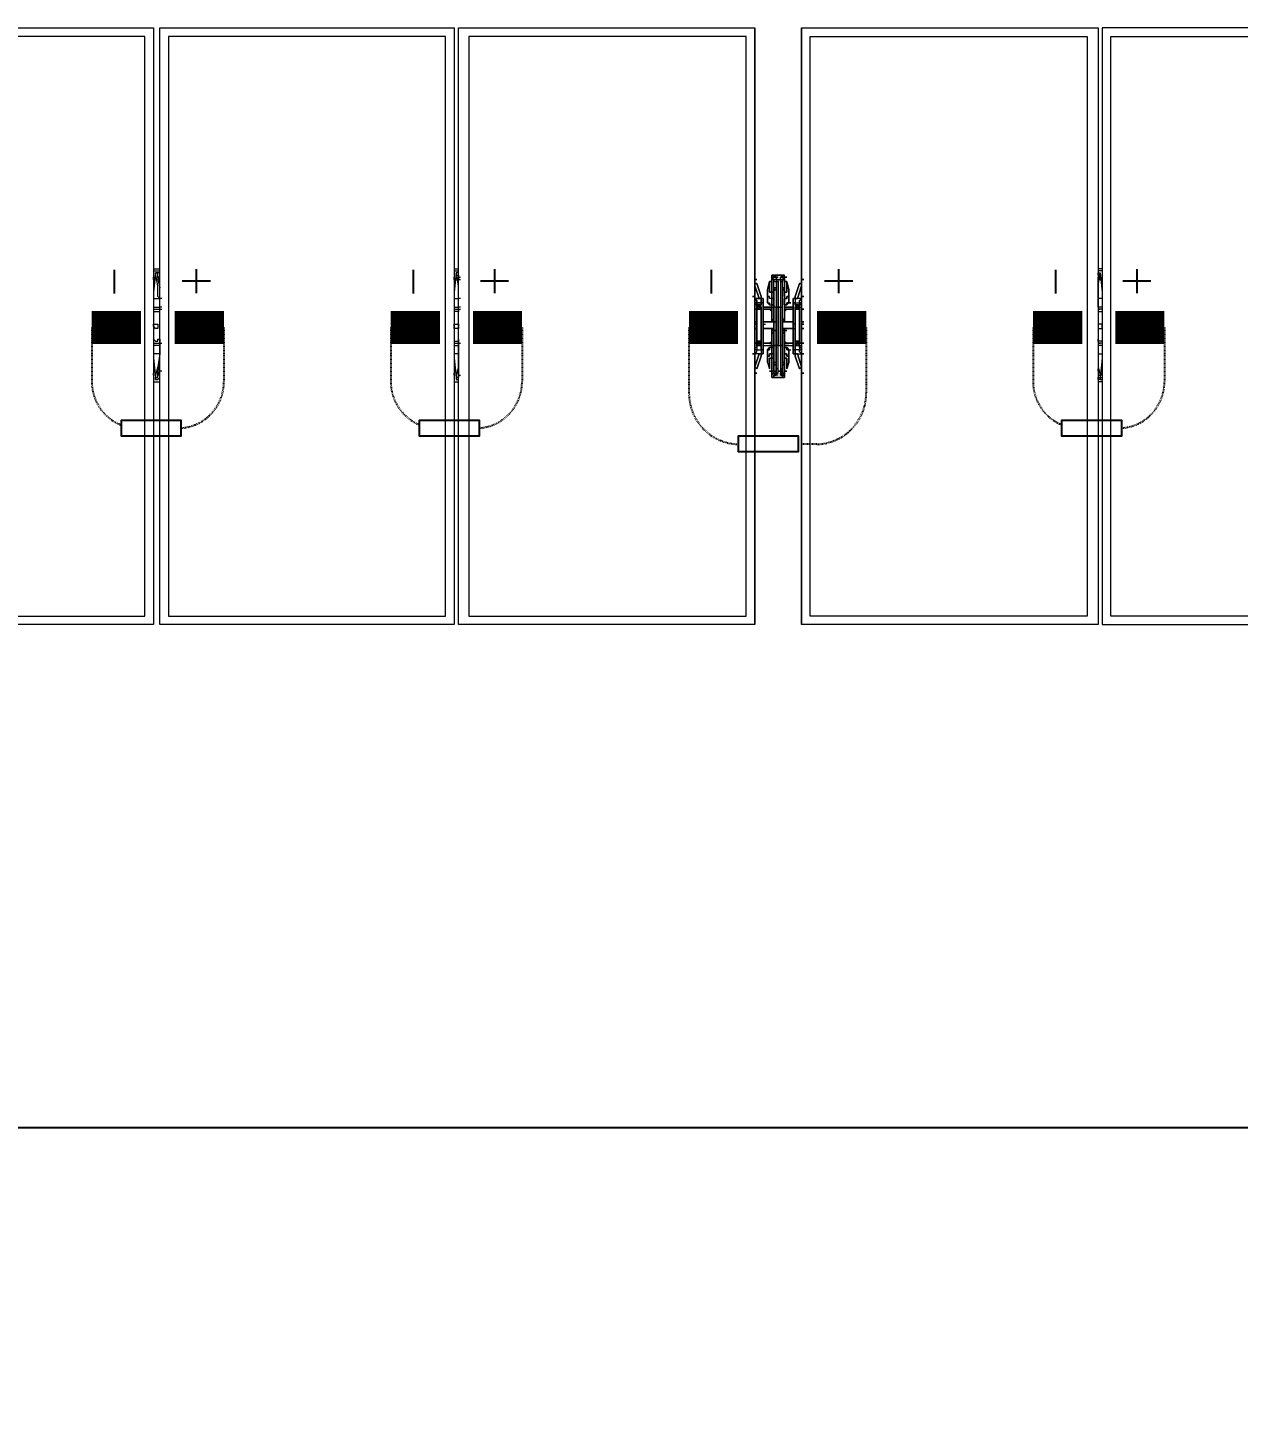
# Model space of a CAD drawing. Header units: feet. Extents: x -327 to 55127, y -2634 to 4121.
# Drawn here: x 3400.9 to 3584.4, y 3543.5 to 3755.2 of the extents above; entities that cross this region are included whole.
import ezdxf
from ezdxf import colors
from ezdxf.entities.mleader import LeaderData, LeaderLine
from ezdxf.lldxf.tags import DXFTag
from ezdxf.math import Vec2, Vec3

# ---------------------------------------------------------------- set-up
doc = ezdxf.new("R2010")
doc.units = ezdxf.units.FT
doc.header["$MEASUREMENT"] = 0
doc.linetypes.add('HIDDEN', pattern=[0.375, 0.25, -0.125])
for name, color, linetype in [('E-DC HARNESS-NEG', 170, 'DC HARNESS CABLE'), ('E-HARN-COMP', 8, 'Continuous'), ('E-TRNK-CABL-NEG', 6, 'HIDDEN'), ('E-TRUNK-CABLE-POS', 6, 'HIDDEN'), ('G-ANNO-TEXT', 1, 'Continuous'), ('Polarity-Text', 7, 'Continuous')]:
    doc.layers.add(name, color=color, linetype=linetype)
doc.styles.add('NEI-A', font='arial.ttf')
doc.styles.get("Standard").update_dxf_attribs({"font": 'arial.ttf'})
tags = doc.linetypes.add('DC HARNESS CABLE', pattern='A,0.5,-0.2,["DH",Standard,S=0.1,R=0,X=-0.1,Y=-0.05],-0.2', length=0.9).pattern_tags.tags
tags[6] = DXFTag(74, 10)

# ---------------------------------------------------------------- blocks, each defined once
blk = doc.blocks.new('A$C4742fff2')
at = {"lineweight": 5}
for points in [[(16.841, 0.4666), (17.071, 0.4666), (17.071, 0), (16.841, 0)], [(17.0643, 0.46), (16.8476, 0.46), (16.8476, 0.0067), (17.0643, 0.0067)], [(17.076, 0.4666), (17.306, 0.4666), (17.306, 0), (17.076, 0)], [(17.2993, 0.46), (17.0826, 0.46), (17.0826, 0.0067), (17.2993, 0.0067)], [(17.541, 0), (17.3093, 0), (17.3093, 0.4666), (17.541, 0.4666)], [(17.5343, 0.46), (17.3176, 0.46), (17.3176, 0.0067), (17.5343, 0.0067)], [(17.8093, 0), (17.5776, 0), (17.5776, 0.4666), (17.8093, 0.4666)], [(17.5843, 0.46), (17.8009, 0.46), (17.8009, 0.0067), (17.5843, 0.0067)], [(18.0426, 0.4666), (17.8126, 0.4666), (17.8126, 0), (18.0426, 0)], [(17.8193, 0.46), (18.0359, 0.46), (18.0359, 0.0067), (17.8193, 0.0067)], [(17.541, 0.2683), (17.541, 0.27), (17.541, 0.2767), (17.541, 0.27)], [(17.556, 0.2717), (17.5543, 0.2717), (17.5543, 0.2617), (17.5543, 0.2717), (17.556, 0.2717), (17.556, 0.2733), (17.5543, 0.2733), (17.5543, 0.2717), (17.556, 0.27), (17.556, 0.2683), (17.556, 0.27), (17.5543, 0.2717), (17.5543, 0.2733), (17.556, 0.2733)], [(17.5643, 0.2717), (17.5643, 0.2733), (17.5626, 0.2733), (17.5643, 0.2733), (17.5626, 0.2733), (17.5643, 0.2733), (17.5626, 0.2733), (17.5626, 0.2717), (17.561, 0.2717), (17.5626, 0.2717), (17.561, 0.2717), (17.5626, 0.2733), (17.5643, 0.2733), (17.5626, 0.2733), (17.5626, 0.2717)], [(17.5776, 0.27), (17.5776, 0.2683), (17.5776, 0.27), (17.5776, 0.2767)], [(17.5526, 0.25), (17.551, 0.2517), (17.551, 0.2617), (17.5526, 0.2683), (17.551, 0.2617), (17.551, 0.2517), (17.5526, 0.2517), (17.5526, 0.25), (17.5543, 0.25), (17.5543, 0.255), (17.5526, 0.255), (17.5526, 0.2567), (17.551, 0.2567), (17.551, 0.2517), (17.5526, 0.2517), (17.5526, 0.25), (17.551, 0.2517), (17.5526, 0.2517)], [(17.5526, 0.2683), (17.5543, 0.2683), (17.5526, 0.2683), (17.5526, 0.26), (17.5543, 0.26), (17.5543, 0.2567), (17.5543, 0.26), (17.5543, 0.2683), (17.5543, 0.26), (17.5526, 0.26)], [(17.5576, 0.2683), (17.5576, 0.2483), (17.556, 0.2483), (17.556, 0.2683)], [(17.5576, 0.2633), (17.556, 0.2633)], [(17.5593, 0.27), (17.5576, 0.27)], [(17.5626, 0.2717), (17.561, 0.2717)], [(17.561, 0.2683), (17.561, 0.2483), (17.5626, 0.2483), (17.5626, 0.2683)], [(17.566, 0.2717), (17.5643, 0.2717), (17.5643, 0.27), (17.5626, 0.27), (17.5643, 0.27), (17.5626, 0.27), (17.5643, 0.27), (17.5643, 0.2717)], [(17.5643, 0.2633), (17.5626, 0.2633)], [(17.5643, 0.2683), (17.5643, 0.26), (17.566, 0.26), (17.566, 0.2683)], [(17.551, 0.26), (17.551, 0.2583)], [(17.551, 0.2567), (17.551, 0.2517), (17.5526, 0.2517), (17.5526, 0.25), (17.5543, 0.25), (17.5543, 0.255), (17.5526, 0.255), (17.5526, 0.2567)], [(17.5543, 0.24), (17.5543, 0.2383), (17.556, 0.2383), (17.5543, 0.2383), (17.5543, 0.24), (17.5543, 0.2617)], [(17.5576, 0.2617), (17.556, 0.2617)], [(17.5643, 0.2617), (17.5626, 0.2617)], [(17.5676, 0.2617), (17.5676, 0.2517), (17.5676, 0.2567), (17.566, 0.2567), (17.566, 0.255), (17.5643, 0.255), (17.5643, 0.25), (17.566, 0.25), (17.566, 0.2517), (17.5676, 0.2517)], [(17.5676, 0.2567), (17.5676, 0.2517), (17.566, 0.2517), (17.566, 0.25), (17.5643, 0.25), (17.5643, 0.255), (17.566, 0.255), (17.566, 0.2567)], [(17.5676, 0.2583), (17.5676, 0.26)], [(17.5743, 0.2117), (17.5726, 0.2117), (17.5743, 0.2117), (17.5726, 0.2117), (17.5726, 0.21), (17.576, 0.2), (17.5726, 0.21), (17.5726, 0.2117), (17.5743, 0.2117), (17.5776, 0.2117), (17.576, 0.2133), (17.576, 0.215), (17.5726, 0.215), (17.5726, 0.2117), (17.5726, 0.21), (17.5726, 0.2117), (17.571, 0.2117), (17.571, 0.215), (17.5726, 0.215), (17.571, 0.215), (17.571, 0.2517), (17.5726, 0.2517), (17.576, 0.2517), (17.576, 0.2533), (17.5776, 0.255), (17.5743, 0.255), (17.5726, 0.255), (17.5726, 0.2517), (17.576, 0.2517), (17.576, 0.25), (17.5776, 0.25), (17.5776, 0.2517), (17.5776, 0.25), (17.5776, 0.2167), (17.576, 0.2167), (17.5776, 0.2167), (17.5776, 0.25), (17.576, 0.25), (17.576, 0.2517), (17.5776, 0.2517), (17.5776, 0.2533), (17.5776, 0.2517), (17.576, 0.2517), (17.576, 0.2533), (17.5776, 0.255), (17.5743, 0.255), (17.5726, 0.255), (17.5726, 0.2517), (17.571, 0.2517), (17.571, 0.215), (17.5726, 0.215), (17.571, 0.215), (17.571, 0.2117), (17.5726, 0.2117)], [(17.5426, 0.2467), (17.541, 0.2467), (17.5426, 0.2467), (17.5443, 0.2467), (17.546, 0.2467), (17.546, 0.2483), (17.5443, 0.2483), (17.5426, 0.2483), (17.5443, 0.25), (17.5443, 0.2483), (17.546, 0.2483), (17.546, 0.2467)], [(17.5443, 0.25), (17.5426, 0.25), (17.5426, 0.2483), (17.5426, 0.2467), (17.5443, 0.2467), (17.546, 0.2467), (17.546, 0.2483), (17.546, 0.25)], [(17.5443, 0.25), (17.5426, 0.2483), (17.5443, 0.2467), (17.546, 0.2483)], [(17.5443, 0.25), (17.5426, 0.2483), (17.5443, 0.2467), (17.546, 0.2483)], [(17.546, 0.2483), (17.5443, 0.2483)], [(17.5543, 0.2483), (17.5526, 0.2483), (17.5476, 0.2483)], [(17.5476, 0.2467), (17.5543, 0.2467)], [(17.5543, 0.2483), (17.5526, 0.2483)], [(17.566, 0.2483), (17.5643, 0.2483)], [(17.571, 0.2483), (17.5643, 0.2483), (17.566, 0.2483), (17.5676, 0.2483), (17.566, 0.2483)], [(17.5643, 0.2467), (17.571, 0.2467)], [(17.5743, 0.25), (17.5726, 0.2483), (17.5743, 0.2467), (17.576, 0.2483)], [(17.5743, 0.2467), (17.576, 0.2467), (17.576, 0.2483), (17.576, 0.25), (17.5743, 0.25), (17.5726, 0.25), (17.5726, 0.2483), (17.5726, 0.2467)], [(17.576, 0.2483), (17.5743, 0.2483), (17.576, 0.2483), (17.5743, 0.2483), (17.576, 0.2483), (17.5743, 0.2483), (17.576, 0.2483), (17.5743, 0.2483), (17.576, 0.2483), (17.576, 0.2467), (17.5743, 0.2467), (17.576, 0.2467), (17.5726, 0.2467), (17.5726, 0.2483), (17.5743, 0.2483), (17.5743, 0.25)], [(17.5743, 0.25), (17.5726, 0.2483), (17.5743, 0.2467), (17.576, 0.2483)], [(17.5726, 0.2483), (17.5726, 0.2467), (17.5743, 0.2467), (17.576, 0.2467), (17.576, 0.2483), (17.5743, 0.2483), (17.576, 0.2483), (17.5743, 0.2483), (17.576, 0.2483), (17.5743, 0.2483), (17.576, 0.2483), (17.5743, 0.2483), (17.576, 0.2483), (17.5743, 0.2483)], [(17.5793, 0.2467), (17.5776, 0.2467)], [(17.0726, 0.235), (17.0743, 0.235), (17.0743, 0.2317), (17.0726, 0.2317), (17.071, 0.2333), (17.071, 0.235)], [(17.3076, 0.235), (17.3093, 0.235), (17.3093, 0.2317), (17.306, 0.2317), (17.306, 0.2333), (17.306, 0.235)], [(17.5426, 0.2367), (17.541, 0.2367)], [(17.5426, 0.235), (17.541, 0.235)], [(17.5426, 0.2317), (17.541, 0.2317)], [(17.5426, 0.2317), (17.541, 0.2317)], [(17.5476, 0.2367), (17.556, 0.2367), (17.5576, 0.2367), (17.556, 0.2367), (17.5543, 0.2367), (17.556, 0.2367)], [(17.5543, 0.2367), (17.5543, 0.24)], [(17.556, 0.23), (17.5543, 0.23), (17.5543, 0.2317), (17.5543, 0.23), (17.5543, 0.2267), (17.5543, 0.23), (17.5543, 0.2267), (17.5543, 0.23)], [(17.5543, 0.2317), (17.5543, 0.23)], [(17.5576, 0.23), (17.556, 0.23)], [(17.5643, 0.2317), (17.5643, 0.23), (17.5626, 0.23), (17.5643, 0.23), (17.5643, 0.2267), (17.5643, 0.23), (17.5626, 0.23), (17.5643, 0.23), (17.5643, 0.2317), (17.5643, 0.23)], [(17.566, 0.23), (17.5643, 0.23), (17.5643, 0.2267), (17.5643, 0.23)], [(17.5793, 0.2367), (17.5776, 0.2367)], [(17.5793, 0.235), (17.5776, 0.235)], [(17.5793, 0.2317), (17.5776, 0.2317)], [(17.5793, 0.2317), (17.5776, 0.2317)], [(17.8109, 0.235), (17.8093, 0.235), (17.8093, 0.2317), (17.8126, 0.2317), (17.8126, 0.2333), (17.8126, 0.235)], [(17.546, 0.2217), (17.546, 0.22), (17.546, 0.2183), (17.5426, 0.2183), (17.5426, 0.22), (17.5443, 0.22), (17.5443, 0.2217), (17.5426, 0.22), (17.541, 0.22), (17.5426, 0.22), (17.5443, 0.2217), (17.5443, 0.22), (17.546, 0.22), (17.5443, 0.22), (17.546, 0.22), (17.5443, 0.22), (17.546, 0.22), (17.5443, 0.22), (17.546, 0.22), (17.546, 0.2183), (17.5443, 0.2183), (17.5426, 0.2183), (17.5443, 0.2183), (17.5426, 0.2183), (17.5426, 0.22), (17.5426, 0.2217), (17.5443, 0.2217)], [(17.5443, 0.2217), (17.5426, 0.22), (17.5443, 0.2183), (17.546, 0.22)], [(17.5443, 0.2217), (17.5426, 0.2217), (17.5426, 0.22), (17.5426, 0.2183), (17.5443, 0.2183), (17.546, 0.2183), (17.546, 0.22), (17.546, 0.2217)], [(17.5443, 0.2217), (17.5426, 0.22), (17.5443, 0.2183), (17.546, 0.22)], [(17.5643, 0.2267), (17.5643, 0.205), (17.5626, 0.205), (17.5643, 0.205), (17.5643, 0.2267), (17.5643, 0.2283), (17.5626, 0.2283), (17.5643, 0.2283)], [(17.5676, 0.2183), (17.566, 0.2183)], [(17.5743, 0.2217), (17.5726, 0.22), (17.5743, 0.2183), (17.576, 0.22)], [(17.5743, 0.2183), (17.576, 0.2183), (17.576, 0.22), (17.576, 0.2217), (17.5743, 0.2217), (17.5726, 0.2217), (17.5726, 0.22), (17.5726, 0.2183)], [(17.5743, 0.2217), (17.5726, 0.22), (17.5743, 0.2183), (17.576, 0.22)], [(17.5776, 0.22), (17.5793, 0.22), (17.5776, 0.22), (17.576, 0.22), (17.576, 0.2217), (17.5743, 0.2217), (17.5726, 0.2217), (17.5726, 0.22), (17.5726, 0.2183), (17.5743, 0.2183), (17.576, 0.2183), (17.5743, 0.2183), (17.5726, 0.2183), (17.5726, 0.22), (17.5743, 0.22), (17.576, 0.22), (17.5743, 0.22), (17.576, 0.22), (17.5743, 0.22), (17.576, 0.22), (17.5743, 0.22), (17.576, 0.22), (17.5743, 0.22), (17.576, 0.22)], [(17.5743, 0.22), (17.576, 0.22), (17.5743, 0.2217)], [(17.576, 0.22), (17.5743, 0.22)], [(17.551, 0.21), (17.5526, 0.21), (17.5526, 0.2117), (17.5543, 0.2117), (17.5543, 0.2083), (17.5543, 0.2117), (17.5543, 0.2167), (17.5526, 0.2167), (17.5526, 0.215), (17.551, 0.215)], [(17.5526, 0.215), (17.5526, 0.2167), (17.551, 0.215), (17.5526, 0.2167), (17.551, 0.215)], [(17.551, 0.215), (17.5526, 0.2167), (17.551, 0.215), (17.551, 0.205)], [(17.5676, 0.21), (17.5676, 0.215), (17.566, 0.215), (17.566, 0.2167), (17.5643, 0.2167), (17.5643, 0.2117), (17.5643, 0.2167), (17.566, 0.2167), (17.566, 0.215), (17.5676, 0.215)], [(17.5676, 0.2083), (17.5676, 0.21), (17.566, 0.21), (17.566, 0.2117), (17.5643, 0.2117), (17.5643, 0.2083), (17.5643, 0.2117), (17.566, 0.2117), (17.566, 0.21), (17.5676, 0.21)], [(17.566, 0.1983), (17.5643, 0.1983), (17.5643, 0.2083), (17.566, 0.2083), (17.566, 0.2), (17.566, 0.2083), (17.5643, 0.2083), (17.5643, 0.1983), (17.566, 0.1983), (17.5643, 0.1983)], [(17.566, 0.215), (17.566, 0.2167), (17.5676, 0.215), (17.566, 0.2167)], [(17.566, 0.2), (17.5676, 0.205), (17.5676, 0.215), (17.5676, 0.2133), (17.5676, 0.215), (17.5676, 0.205)], [(17.5776, 0.215), (17.5776, 0.2167)], [(17.541, 0.1967), (17.541, 0.19), (17.541, 0.1967), (17.541, 0.1983)], [(17.5543, 0.1933), (17.5543, 0.195), (17.556, 0.1967), (17.556, 0.1983), (17.5543, 0.1983), (17.556, 0.1983), (17.556, 0.1967), (17.5543, 0.195)], [(17.5576, 0.205), (17.556, 0.205)], [(17.5576, 0.2033), (17.556, 0.2033)], [(17.561, 0.1983), (17.5593, 0.1983)], [(17.5626, 0.2), (17.561, 0.2)], [(17.5626, 0.1967), (17.561, 0.1967)], [(17.561, 0.1967), (17.561, 0.195)], [(17.5626, 0.1967), (17.561, 0.1967)], [(17.5643, 0.2033), (17.5626, 0.2033)], [(17.5776, 0.19), (17.5776, 0.1967), (17.5776, 0.1983), (17.5776, 0.1967)]]:
    blk.add_lwpolyline(points, close=True, dxfattribs=at)
for points in [[(17.5343, 0.0067), (17.5343, 0.46)], [(17.541, 0), (17.541, 0.4666)], [(17.5776, 0.4666), (17.5776, 0)], [(17.5843, 0.0067), (17.5843, 0.46)], [(17.071, 0.2783), (17.076, 0.2783)], [(17.076, 0.27), (17.0743, 0.2717), (17.0743, 0.275), (17.0726, 0.275), (17.0743, 0.275)], [(17.0776, 0.255), (17.076, 0.255), (17.0743, 0.2567), (17.0743, 0.265), (17.0726, 0.275)], [(17.0726, 0.2733), (17.0726, 0.27)], [(17.306, 0.2783), (17.3093, 0.2783)], [(17.311, 0.255), (17.3093, 0.255), (17.3093, 0.265), (17.3076, 0.275), (17.3076, 0.2733), (17.3093, 0.2733), (17.3093, 0.2717), (17.3093, 0.27)], [(17.3076, 0.2733), (17.3076, 0.27)], [(17.556, 0.2733), (17.5576, 0.2717)], [(17.556, 0.2733), (17.5576, 0.2733)], [(17.556, 0.2733), (17.5576, 0.2733)], [(17.556, 0.2733), (17.5576, 0.2733)], [(17.556, 0.2733), (17.561, 0.2733)], [(17.5576, 0.2717), (17.556, 0.2733)], [(17.556, 0.2733), (17.5576, 0.2733)], [(17.556, 0.2733), (17.5576, 0.2733)], [(17.556, 0.2733), (17.5576, 0.2733)], [(17.556, 0.2733), (17.5576, 0.2733)], [(17.5626, 0.2733), (17.5576, 0.2733)], [(17.5626, 0.2733), (17.561, 0.2733)], [(17.5626, 0.2733), (17.561, 0.2717)], [(17.5626, 0.2733), (17.5643, 0.2733)], [(17.5626, 0.2683), (17.5626, 0.27), (17.5643, 0.2717), (17.5643, 0.2733)], [(17.8126, 0.2783), (17.8093, 0.2783)], [(17.8109, 0.255), (17.8093, 0.255), (17.8093, 0.265), (17.8109, 0.275), (17.8109, 0.2733), (17.8093, 0.2733), (17.8093, 0.2717), (17.8093, 0.27)], [(17.8109, 0.27), (17.8109, 0.2733)], [(17.541, 0.2667), (17.541, 0.2667)], [(17.541, 0.2667), (17.541, 0.2667)], [(17.546, 0.255), (17.546, 0.2517), (17.5426, 0.2517), (17.5426, 0.25), (17.5426, 0.2517), (17.541, 0.2517), (17.541, 0.2533), (17.541, 0.2517), (17.5426, 0.2517), (17.5426, 0.2533), (17.541, 0.255), (17.5443, 0.255), (17.546, 0.255), (17.5443, 0.255), (17.546, 0.255), (17.546, 0.2567), (17.5426, 0.2667), (17.546, 0.2567), (17.546, 0.255), (17.5443, 0.255), (17.541, 0.255), (17.5426, 0.2533), (17.5426, 0.2517), (17.546, 0.2517), (17.546, 0.255), (17.546, 0.2567), (17.546, 0.255), (17.5476, 0.255), (17.5476, 0.2517), (17.546, 0.2517), (17.5476, 0.2517), (17.5476, 0.215), (17.546, 0.215), (17.5476, 0.215), (17.5476, 0.2117), (17.546, 0.2117)], [(17.5476, 0.2183), (17.5543, 0.2183), (17.5526, 0.2183), (17.5543, 0.2183), (17.5526, 0.2183), (17.5543, 0.2183), (17.5526, 0.2183), (17.5543, 0.2183), (17.556, 0.2183), (17.556, 0.1983), (17.5576, 0.1983), (17.5576, 0.2183), (17.5593, 0.2183), (17.5593, 0.2483), (17.5576, 0.2483), (17.5576, 0.2183), (17.556, 0.2183), (17.556, 0.2483), (17.556, 0.2183), (17.5576, 0.2183), (17.5576, 0.2483), (17.556, 0.2483), (17.556, 0.2683), (17.5576, 0.2683), (17.5576, 0.2483), (17.5593, 0.2483), (17.561, 0.2483), (17.561, 0.2183), (17.5626, 0.2183), (17.5626, 0.2483), (17.5626, 0.2183), (17.561, 0.2183), (17.561, 0.2483), (17.5626, 0.2483), (17.5626, 0.2683), (17.561, 0.2683), (17.561, 0.2483), (17.5593, 0.2483), (17.5593, 0.2183), (17.561, 0.2183), (17.561, 0.1983), (17.561, 0.1967), (17.561, 0.195), (17.5626, 0.195), (17.5643, 0.195), (17.5626, 0.195), (17.5626, 0.1933), (17.5643, 0.1933), (17.5626, 0.1933), (17.5643, 0.1933), (17.5626, 0.1933), (17.5626, 0.195), (17.5643, 0.195), (17.5626, 0.195), (17.561, 0.195)], [(17.5593, 0.2717), (17.5576, 0.2717), (17.556, 0.2717), (17.5576, 0.2717), (17.556, 0.2717), (17.5576, 0.2717), (17.5576, 0.2683), (17.5593, 0.2683), (17.5593, 0.2483), (17.5593, 0.2683), (17.5593, 0.27), (17.5576, 0.27), (17.556, 0.27), (17.5543, 0.27), (17.5543, 0.2717), (17.5543, 0.27), (17.556, 0.27), (17.5576, 0.27), (17.5593, 0.27), (17.561, 0.27), (17.5626, 0.27), (17.5643, 0.2717), (17.5626, 0.2717), (17.5643, 0.2717), (17.5643, 0.2617), (17.5643, 0.24), (17.5643, 0.2367), (17.5643, 0.24), (17.5643, 0.2367), (17.5626, 0.2367), (17.5643, 0.2367), (17.566, 0.2367), (17.5643, 0.2367)], [(17.556, 0.2717), (17.5576, 0.2717), (17.556, 0.2717)], [(17.5576, 0.2717), (17.5576, 0.2683), (17.5593, 0.2683), (17.5593, 0.27), (17.561, 0.27), (17.5626, 0.27), (17.561, 0.27), (17.5626, 0.27), (17.5626, 0.2683), (17.561, 0.2683), (17.561, 0.2717), (17.5626, 0.2717), (17.5643, 0.2717), (17.5643, 0.2617), (17.5643, 0.24), (17.5643, 0.2383), (17.5626, 0.2383), (17.5643, 0.2383), (17.5643, 0.24), (17.5643, 0.2367), (17.5626, 0.2367), (17.571, 0.2367), (17.5626, 0.2367), (17.5643, 0.2367), (17.566, 0.2367), (17.5643, 0.2367), (17.566, 0.2367), (17.5643, 0.2367), (17.566, 0.2367)], [(17.5576, 0.2717), (17.5593, 0.2717)], [(17.5576, 0.2717), (17.5593, 0.2717)], [(17.5576, 0.2717), (17.5593, 0.2717)], [(17.5576, 0.2717), (17.5593, 0.2717)], [(17.5576, 0.2717), (17.5593, 0.2717)], [(17.5576, 0.2717), (17.5593, 0.2717)], [(17.561, 0.2717), (17.5626, 0.2717)], [(17.561, 0.2717), (17.5626, 0.2717)], [(17.561, 0.2683), (17.561, 0.2717)], [(17.5626, 0.2717), (17.561, 0.2717)], [(17.561, 0.2683), (17.5626, 0.2683)], [(17.5693, 0.2517), (17.5676, 0.2517), (17.566, 0.25), (17.5676, 0.2517), (17.5693, 0.2517), (17.5676, 0.2517), (17.566, 0.25), (17.5676, 0.2517), (17.5676, 0.2533), (17.5676, 0.2517), (17.5676, 0.2617), (17.566, 0.2683), (17.566, 0.26), (17.5643, 0.26), (17.5643, 0.2567), (17.5643, 0.26), (17.5643, 0.2683), (17.566, 0.2683), (17.5676, 0.2617), (17.5676, 0.2517), (17.566, 0.25), (17.566, 0.2517), (17.566, 0.25), (17.5676, 0.2517)], [(17.5743, 0.255), (17.5726, 0.255), (17.5726, 0.2567), (17.576, 0.2667), (17.5726, 0.2567), (17.5726, 0.255), (17.5743, 0.255), (17.5726, 0.255), (17.571, 0.255), (17.571, 0.2517), (17.5726, 0.2517), (17.571, 0.2517), (17.571, 0.255), (17.5726, 0.255), (17.5726, 0.2567), (17.5726, 0.255)], [(17.5776, 0.2667), (17.5776, 0.2667)], [(17.5776, 0.2667), (17.5776, 0.2667)], [(17.0776, 0.2483), (17.076, 0.2483), (17.076, 0.255)], [(17.311, 0.2483), (17.3093, 0.2483), (17.3093, 0.255)], [(17.5426, 0.2483), (17.5426, 0.25), (17.541, 0.25), (17.541, 0.2517), (17.541, 0.25), (17.541, 0.2167), (17.5426, 0.2167), (17.5426, 0.215), (17.546, 0.215), (17.546, 0.2117), (17.5443, 0.2117), (17.541, 0.2117), (17.5426, 0.2133), (17.5426, 0.215), (17.541, 0.215), (17.541, 0.2167)], [(17.5476, 0.2117), (17.546, 0.2117), (17.5476, 0.2117), (17.5476, 0.215), (17.546, 0.215), (17.5476, 0.215), (17.5476, 0.2517), (17.546, 0.2517), (17.5476, 0.2517), (17.5476, 0.255), (17.546, 0.255), (17.5476, 0.255)], [(17.546, 0.2517), (17.546, 0.2517)], [(17.5476, 0.2517), (17.5476, 0.2517)], [(17.5476, 0.2517), (17.5476, 0.2517)], [(17.551, 0.2517), (17.551, 0.2617), (17.551, 0.2517), (17.5526, 0.25), (17.551, 0.2517), (17.551, 0.2533), (17.551, 0.2517), (17.5526, 0.25), (17.551, 0.2517), (17.5526, 0.2517)], [(17.551, 0.2617), (17.551, 0.2617)], [(17.551, 0.2617), (17.551, 0.2617)], [(17.5676, 0.2617), (17.5676, 0.2617)], [(17.5676, 0.2617), (17.5676, 0.2617)], [(17.571, 0.2517), (17.571, 0.2517)], [(17.571, 0.2517), (17.571, 0.2517)], [(17.5726, 0.2517), (17.5726, 0.2517)], [(17.8109, 0.2483), (17.8093, 0.2483), (17.8093, 0.255)], [(17.071, 0.2483), (17.076, 0.2483)], [(17.071, 0.2467), (17.076, 0.2467), (17.0776, 0.2467)], [(17.071, 0.245), (17.0743, 0.245), (17.076, 0.245), (17.076, 0.2467)], [(17.306, 0.2483), (17.3093, 0.2483)], [(17.306, 0.2467), (17.3093, 0.2467), (17.311, 0.2467)], [(17.3093, 0.2467), (17.3093, 0.245), (17.306, 0.245)], [(17.546, 0.25), (17.5443, 0.25), (17.5426, 0.25), (17.541, 0.25), (17.541, 0.2167), (17.5426, 0.2167)], [(17.5443, 0.2483), (17.5443, 0.25), (17.5426, 0.2483), (17.5426, 0.2467), (17.5426, 0.2483)], [(17.5426, 0.25), (17.5426, 0.25)], [(17.5426, 0.2467), (17.5426, 0.2483)], [(17.5426, 0.2483), (17.5426, 0.2483)], [(17.5426, 0.2467), (17.5443, 0.2467)], [(17.5426, 0.2467), (17.5426, 0.2467)], [(17.5443, 0.25), (17.5443, 0.25)], [(17.5443, 0.2483), (17.546, 0.2483)], [(17.5443, 0.2483), (17.546, 0.2483)], [(17.5443, 0.2483), (17.546, 0.2483)], [(17.5443, 0.2483), (17.546, 0.2483)], [(17.5443, 0.2483), (17.546, 0.2483)], [(17.5443, 0.2483), (17.546, 0.2483), (17.546, 0.2467), (17.5443, 0.2467)], [(17.5443, 0.2483), (17.546, 0.2483)], [(17.5443, 0.2483), (17.546, 0.2483)], [(17.5443, 0.2483), (17.546, 0.2483)], [(17.5443, 0.2483), (17.546, 0.2483)], [(17.5443, 0.2483), (17.546, 0.2483)], [(17.5443, 0.2483), (17.546, 0.2483)], [(17.5443, 0.2483), (17.546, 0.2483)], [(17.5443, 0.2483), (17.546, 0.2483)], [(17.5443, 0.2483), (17.546, 0.2483)], [(17.5443, 0.2483), (17.546, 0.2483)], [(17.5443, 0.2467), (17.546, 0.2467)], [(17.5443, 0.2467), (17.5443, 0.2467)], [(17.546, 0.25), (17.546, 0.25)], [(17.546, 0.2483), (17.546, 0.25)], [(17.546, 0.2483), (17.546, 0.2483)], [(17.546, 0.2467), (17.546, 0.2467)], [(17.5543, 0.2483), (17.5526, 0.2483)], [(17.5526, 0.2483), (17.5543, 0.2483)], [(17.5526, 0.2483), (17.5543, 0.2483)], [(17.5543, 0.245), (17.5526, 0.2467)], [(17.5543, 0.2483), (17.556, 0.2483)], [(17.5543, 0.2483), (17.556, 0.2483)], [(17.566, 0.2483), (17.5676, 0.2483), (17.566, 0.2483), (17.5643, 0.2483)], [(17.566, 0.2467), (17.5643, 0.245)], [(17.576, 0.2483), (17.576, 0.25), (17.5743, 0.25), (17.5726, 0.25), (17.5726, 0.2483), (17.5726, 0.2467), (17.5743, 0.2467)], [(17.5726, 0.25), (17.5726, 0.25)], [(17.5726, 0.2483), (17.5726, 0.2483)], [(17.5726, 0.2467), (17.5726, 0.2467)], [(17.5743, 0.2483), (17.5743, 0.25), (17.576, 0.2483)], [(17.5743, 0.25), (17.5743, 0.25)], [(17.5743, 0.2483), (17.576, 0.2483)], [(17.5743, 0.2467), (17.5743, 0.2467)], [(17.576, 0.25), (17.576, 0.25)], [(17.576, 0.2467), (17.576, 0.2483), (17.5776, 0.2483)], [(17.576, 0.2483), (17.576, 0.2483)], [(17.576, 0.2467), (17.576, 0.2467)], [(17.8126, 0.2483), (17.8093, 0.2483)], [(17.8126, 0.2467), (17.8093, 0.2467), (17.8109, 0.2467)], [(17.8093, 0.2467), (17.8093, 0.245), (17.8126, 0.245)], [(17.5476, 0.235), (17.5476, 0.2317), (17.556, 0.2317), (17.5476, 0.2317), (17.5493, 0.2317)], [(17.5476, 0.2317), (17.5476, 0.235), (17.5493, 0.235)], [(17.5543, 0.2367), (17.5543, 0.24)], [(17.5543, 0.2367), (17.5543, 0.24)], [(17.5543, 0.2367), (17.556, 0.2367)], [(17.5543, 0.2367), (17.556, 0.2367)], [(17.5543, 0.2367), (17.556, 0.2367)], [(17.5543, 0.2367), (17.556, 0.2367)], [(17.5543, 0.2367), (17.556, 0.2367)], [(17.556, 0.2367), (17.5576, 0.2367)], [(17.556, 0.2367), (17.5576, 0.2367)], [(17.556, 0.23), (17.5576, 0.23)], [(17.556, 0.23), (17.5576, 0.23)], [(17.5726, 0.235), (17.571, 0.235), (17.571, 0.2317), (17.5626, 0.2317), (17.571, 0.2317), (17.5726, 0.2317)], [(17.571, 0.235), (17.571, 0.2317)], [(17.071, 0.2233), (17.0726, 0.2217), (17.0743, 0.2217), (17.0743, 0.2233), (17.076, 0.2233), (17.076, 0.22), (17.076, 0.2183), (17.076, 0.2117), (17.0743, 0.2017), (17.0726, 0.195), (17.0726, 0.1933), (17.0743, 0.1933)], [(17.071, 0.22), (17.076, 0.22), (17.0776, 0.22)], [(17.076, 0.2183), (17.071, 0.2183)], [(17.306, 0.2233), (17.306, 0.2217), (17.3093, 0.2217), (17.3093, 0.2233), (17.3093, 0.22), (17.3093, 0.2183)], [(17.306, 0.22), (17.3093, 0.22), (17.311, 0.22)], [(17.306, 0.2183), (17.3093, 0.2183), (17.3093, 0.2117), (17.3093, 0.2017), (17.3076, 0.195), (17.3076, 0.1933), (17.3093, 0.1933)], [(17.5426, 0.2217), (17.5426, 0.2217)], [(17.5426, 0.2183), (17.5426, 0.22), (17.5443, 0.22), (17.546, 0.22), (17.5443, 0.22), (17.546, 0.22), (17.5443, 0.22), (17.546, 0.22), (17.5443, 0.22), (17.546, 0.22), (17.5443, 0.22), (17.546, 0.22), (17.5443, 0.22), (17.546, 0.22), (17.546, 0.2183), (17.5443, 0.2183)], [(17.5426, 0.22), (17.5426, 0.22)], [(17.5426, 0.2183), (17.5426, 0.2183)], [(17.5443, 0.2217), (17.5443, 0.2217)], [(17.5443, 0.22), (17.546, 0.22), (17.5443, 0.22)], [(17.5443, 0.2183), (17.5443, 0.2183)], [(17.546, 0.2217), (17.546, 0.2217)], [(17.546, 0.22), (17.546, 0.22)], [(17.546, 0.2183), (17.546, 0.2183)], [(17.5476, 0.22), (17.5543, 0.22), (17.5476, 0.22), (17.5526, 0.22), (17.5543, 0.2217)], [(17.5543, 0.205), (17.5543, 0.2267), (17.5543, 0.2283), (17.556, 0.2283), (17.5543, 0.2283), (17.5543, 0.2267), (17.5543, 0.205), (17.5543, 0.1967), (17.5543, 0.195), (17.5543, 0.1967), (17.556, 0.1967), (17.5576, 0.1967), (17.5593, 0.1967), (17.5576, 0.1967), (17.5593, 0.1967), (17.5576, 0.1967), (17.5593, 0.1967), (17.5593, 0.2), (17.5576, 0.2), (17.5593, 0.2), (17.5593, 0.2183), (17.561, 0.2183), (17.561, 0.1983), (17.5626, 0.1983), (17.5626, 0.2183), (17.5626, 0.1983), (17.561, 0.1983), (17.561, 0.1967), (17.5626, 0.1967), (17.561, 0.1967)], [(17.5543, 0.2183), (17.5543, 0.22)], [(17.5543, 0.205), (17.5543, 0.1967), (17.5543, 0.195), (17.5543, 0.1967), (17.556, 0.1967), (17.5576, 0.1967), (17.556, 0.195), (17.5576, 0.195), (17.5576, 0.1967), (17.5576, 0.195), (17.5576, 0.1967), (17.5576, 0.195), (17.556, 0.195), (17.556, 0.1933), (17.5543, 0.1933), (17.556, 0.1933), (17.556, 0.195), (17.5576, 0.195), (17.556, 0.195), (17.5576, 0.195), (17.5576, 0.1967), (17.5576, 0.1983), (17.5576, 0.1967), (17.5593, 0.1967), (17.5593, 0.2), (17.5593, 0.2183), (17.5576, 0.2183), (17.5576, 0.1983), (17.556, 0.1983), (17.556, 0.2183)], [(17.5643, 0.2217), (17.566, 0.22), (17.571, 0.22)], [(17.5643, 0.22), (17.571, 0.22), (17.5643, 0.22), (17.5643, 0.2183), (17.566, 0.2183), (17.5643, 0.2183), (17.571, 0.2183)], [(17.5643, 0.2183), (17.566, 0.2183), (17.5676, 0.2183), (17.566, 0.2183)], [(17.5726, 0.2217), (17.5726, 0.2217)], [(17.5726, 0.22), (17.5726, 0.2183), (17.576, 0.2183), (17.576, 0.22)], [(17.5726, 0.22), (17.5743, 0.22)], [(17.5726, 0.22), (17.5726, 0.22)], [(17.5726, 0.2183), (17.5726, 0.2183)], [(17.576, 0.22), (17.5743, 0.2217), (17.5743, 0.22)], [(17.5743, 0.2217), (17.5743, 0.2217)], [(17.5743, 0.22), (17.576, 0.22)], [(17.5743, 0.22), (17.576, 0.22)], [(17.5743, 0.22), (17.576, 0.22)], [(17.5743, 0.22), (17.576, 0.22)], [(17.5743, 0.22), (17.576, 0.22)], [(17.5743, 0.22), (17.576, 0.22)], [(17.5743, 0.2183), (17.5743, 0.2183)], [(17.576, 0.2217), (17.576, 0.2217)], [(17.576, 0.2183), (17.576, 0.22)], [(17.576, 0.22), (17.576, 0.22)], [(17.576, 0.2183), (17.576, 0.22)], [(17.576, 0.2183), (17.5776, 0.2183)], [(17.576, 0.2183), (17.576, 0.2183)], [(17.8126, 0.2233), (17.8126, 0.2217), (17.8093, 0.2217), (17.8093, 0.2233), (17.8093, 0.22), (17.8093, 0.2183)], [(17.8126, 0.22), (17.8093, 0.22), (17.8109, 0.22)], [(17.8126, 0.2183), (17.8093, 0.2183), (17.8093, 0.2117), (17.8093, 0.2017), (17.8109, 0.195), (17.8109, 0.1933), (17.8126, 0.1933)], [(17.5426, 0.2167), (17.5426, 0.215), (17.546, 0.215), (17.546, 0.2117), (17.546, 0.21), (17.546, 0.2117), (17.5443, 0.2117), (17.546, 0.2117), (17.546, 0.21), (17.5426, 0.2), (17.546, 0.21), (17.546, 0.2117), (17.5443, 0.2117), (17.541, 0.2117), (17.5426, 0.2133), (17.5426, 0.215), (17.541, 0.215), (17.541, 0.2133), (17.541, 0.215), (17.541, 0.2167)], [(17.546, 0.215), (17.546, 0.215)], [(17.546, 0.215), (17.546, 0.215)], [(17.5476, 0.215), (17.5476, 0.215)], [(17.5476, 0.215), (17.5476, 0.215)], [(17.5543, 0.2167), (17.5526, 0.2167), (17.5526, 0.215), (17.551, 0.215)], [(17.5526, 0.215), (17.5526, 0.2167), (17.551, 0.215)], [(17.551, 0.2133), (17.551, 0.215), (17.551, 0.205), (17.5526, 0.2)], [(17.551, 0.21), (17.551, 0.215)], [(17.551, 0.205), (17.551, 0.215)], [(17.551, 0.2133), (17.551, 0.215)], [(17.5543, 0.2117), (17.5526, 0.2117), (17.5526, 0.21), (17.551, 0.21)], [(17.551, 0.2083), (17.551, 0.21)], [(17.551, 0.2083), (17.551, 0.21)], [(17.5526, 0.1983), (17.5543, 0.1983), (17.5543, 0.2083), (17.5526, 0.2083), (17.5526, 0.2)], [(17.5526, 0.2), (17.5526, 0.2083), (17.5543, 0.2083), (17.5543, 0.1983), (17.5526, 0.1983)], [(17.5543, 0.2167), (17.5543, 0.2117)], [(17.5676, 0.215), (17.5676, 0.205), (17.5676, 0.215), (17.566, 0.2167), (17.5676, 0.215), (17.566, 0.2167), (17.5676, 0.215), (17.5693, 0.215)], [(17.571, 0.215), (17.571, 0.215)], [(17.571, 0.215), (17.571, 0.215)], [(17.576, 0.215), (17.5726, 0.215)], [(17.5726, 0.2117), (17.5726, 0.215)], [(17.5726, 0.215), (17.5726, 0.215)], [(17.5726, 0.215), (17.5726, 0.215)], [(17.5743, 0.2117), (17.5776, 0.2117)], [(17.576, 0.2167), (17.576, 0.215)], [(17.576, 0.2167), (17.576, 0.215)], [(17.576, 0.215), (17.5776, 0.215)], [(17.5776, 0.2117), (17.576, 0.2133), (17.576, 0.215), (17.5776, 0.215), (17.5776, 0.2133)], [(17.5776, 0.2133), (17.5776, 0.215)], [(17.0726, 0.1917), (17.0726, 0.1933), (17.0743, 0.1933), (17.0743, 0.195), (17.076, 0.1983)], [(17.0726, 0.1967), (17.0726, 0.1933), (17.0726, 0.1917), (17.0743, 0.1917)], [(17.3093, 0.1983), (17.3093, 0.195), (17.3093, 0.1933), (17.3076, 0.1933), (17.3076, 0.1917), (17.3093, 0.1917)], [(17.3076, 0.1967), (17.3076, 0.1933), (17.3076, 0.1917)], [(17.541, 0.2), (17.541, 0.2)], [(17.541, 0.2), (17.541, 0.2)], [(17.541, 0.1967), (17.541, 0.1967)], [(17.551, 0.205), (17.551, 0.205)], [(17.551, 0.205), (17.5526, 0.2)], [(17.551, 0.205), (17.551, 0.205)], [(17.5643, 0.1967), (17.5643, 0.205), (17.5643, 0.1967), (17.5643, 0.195), (17.5643, 0.1967), (17.5626, 0.1967), (17.5643, 0.1967), (17.5626, 0.1967), (17.5643, 0.1967), (17.5643, 0.195), (17.5626, 0.1967), (17.5626, 0.1983), (17.5626, 0.1967), (17.5643, 0.195), (17.5643, 0.1933), (17.5626, 0.1933), (17.561, 0.1933), (17.556, 0.1933)], [(17.5576, 0.1933), (17.556, 0.1933), (17.5576, 0.1933), (17.5626, 0.1933), (17.5626, 0.195), (17.561, 0.195), (17.561, 0.1967), (17.561, 0.195), (17.5626, 0.195)], [(17.556, 0.1967), (17.5576, 0.1967), (17.5593, 0.1967)], [(17.561, 0.1967), (17.5626, 0.1967)], [(17.561, 0.1967), (17.5626, 0.195), (17.5626, 0.1933)], [(17.5626, 0.1967), (17.5643, 0.1967)], [(17.5643, 0.1967), (17.5643, 0.195)], [(17.5676, 0.205), (17.5676, 0.205)], [(17.5676, 0.205), (17.5676, 0.205)], [(17.5776, 0.2), (17.5776, 0.2)], [(17.5776, 0.2), (17.5776, 0.2)], [(17.5776, 0.1967), (17.5776, 0.1967)], [(17.8093, 0.1983), (17.8093, 0.195), (17.8093, 0.1933), (17.8109, 0.1933), (17.8109, 0.1917), (17.8126, 0.1917)], [(17.8109, 0.1967), (17.8109, 0.1933), (17.8109, 0.1917)], [(17.071, 0.19), (17.076, 0.19)], [(17.306, 0.19), (17.3093, 0.19)], [(17.5593, 0.195), (17.5576, 0.195), (17.556, 0.195), (17.556, 0.1933), (17.5576, 0.1933), (17.556, 0.1933), (17.556, 0.195), (17.5576, 0.195)], [(17.5643, 0.1933), (17.5643, 0.195)], [(17.8126, 0.19), (17.8093, 0.19)]]:
    blk.add_lwpolyline(points, dxfattribs=at)
at = {"color": 8, "lineweight": 5, "true_color": 0x808080}
for points in [[(17.071, 0.2767), (17.076, 0.2767)], [(17.076, 0.2733), (17.076, 0.275), (17.0726, 0.275), (17.071, 0.26)], [(17.0726, 0.2733), (17.0726, 0.2733)], [(17.306, 0.2767), (17.3093, 0.2767)], [(17.3093, 0.2733), (17.3093, 0.275), (17.3076, 0.275), (17.306, 0.26)], [(17.3076, 0.2733), (17.3076, 0.2733)], [(17.556, 0.2733), (17.556, 0.2733)], [(17.556, 0.2733), (17.556, 0.2733)], [(17.5626, 0.2733), (17.5626, 0.2733)], [(17.5626, 0.2733), (17.5626, 0.2733)], [(17.8126, 0.2767), (17.8093, 0.2767)], [(17.8093, 0.2733), (17.8093, 0.275), (17.8109, 0.275), (17.8126, 0.26)], [(17.8109, 0.2733), (17.8109, 0.2733)], [(17.071, 0.2717), (17.071, 0.27), (17.071, 0.2717), (17.0726, 0.2717)], [(17.076, 0.2717), (17.0743, 0.2717), (17.0743, 0.27), (17.076, 0.2633)], [(17.076, 0.2667), (17.076, 0.27)], [(17.3093, 0.2633), (17.3093, 0.2717), (17.311, 0.2717)], [(17.3093, 0.2667), (17.3093, 0.27), (17.311, 0.27)], [(17.8093, 0.2633), (17.8093, 0.2717), (17.8109, 0.2717)], [(17.8093, 0.2667), (17.8093, 0.27), (17.8109, 0.27)], [(17.071, 0.255), (17.076, 0.255)], [(17.306, 0.255), (17.3093, 0.255)], [(17.8126, 0.255), (17.8093, 0.255)], [(17.556, 0.23), (17.5576, 0.23)], [(17.556, 0.23), (17.5576, 0.23)], [(17.5626, 0.23), (17.5643, 0.23)], [(17.5626, 0.23), (17.5643, 0.23)], [(17.076, 0.2117), (17.071, 0.2117)], [(17.071, 0.2083), (17.0726, 0.1933)], [(17.3093, 0.2117), (17.306, 0.2117)], [(17.306, 0.2083), (17.3076, 0.1933)], [(17.8093, 0.2117), (17.8126, 0.2117)], [(17.8126, 0.2083), (17.8109, 0.1933)], [(17.071, 0.1983), (17.071, 0.195), (17.071, 0.1967)], [(17.076, 0.195), (17.0743, 0.195), (17.0743, 0.1967), (17.076, 0.205)], [(17.0776, 0.1983), (17.076, 0.1983), (17.076, 0.2)], [(17.306, 0.1983), (17.306, 0.195), (17.306, 0.1967)], [(17.3093, 0.205), (17.3093, 0.195), (17.311, 0.195)], [(17.3093, 0.1983), (17.3093, 0.2)], [(17.556, 0.1967), (17.5576, 0.1967)], [(17.556, 0.1967), (17.5576, 0.1967)], [(17.556, 0.1967), (17.5576, 0.1967)], [(17.556, 0.1967), (17.5576, 0.1967)], [(17.5576, 0.1967), (17.5593, 0.1967)], [(17.5576, 0.1967), (17.5593, 0.1967)], [(17.561, 0.1967), (17.5626, 0.1967)], [(17.561, 0.1967), (17.5626, 0.1967)], [(17.5626, 0.1967), (17.5643, 0.1967)], [(17.5626, 0.1967), (17.5643, 0.1967)], [(17.5626, 0.1967), (17.5643, 0.1967)], [(17.5626, 0.1967), (17.5643, 0.1967)], [(17.5643, 0.1967), (17.5643, 0.205)], [(17.5643, 0.205), (17.5643, 0.1967)], [(17.8093, 0.205), (17.8093, 0.195), (17.8109, 0.195)], [(17.8093, 0.1983), (17.8093, 0.2)], [(17.8126, 0.1983), (17.8126, 0.195), (17.8126, 0.1967)], [(17.071, 0.19), (17.076, 0.19)], [(17.0726, 0.1917), (17.0743, 0.1917), (17.076, 0.1933)], [(17.0726, 0.1933), (17.0726, 0.1933)], [(17.306, 0.19), (17.3093, 0.19)], [(17.3076, 0.1917), (17.3093, 0.1917), (17.3093, 0.1933)], [(17.3076, 0.1933), (17.3076, 0.1933)], [(17.556, 0.195), (17.556, 0.195)], [(17.556, 0.195), (17.556, 0.195)], [(17.5626, 0.195), (17.5626, 0.195)], [(17.5626, 0.195), (17.5626, 0.195)], [(17.8109, 0.1917), (17.8093, 0.1917), (17.8093, 0.1933)], [(17.8126, 0.19), (17.8093, 0.19)], [(17.8109, 0.1933), (17.8109, 0.1933)]]:
    blk.add_lwpolyline(points, dxfattribs=at)
for points in [[(17.5576, 0.2733), (17.556, 0.2733)], [(17.5643, 0.2733), (17.5626, 0.2733)], [(17.306, 0.2717), (17.306, 0.27)], [(17.5426, 0.27), (17.541, 0.27)], [(17.541, 0.2667), (17.541, 0.2683)], [(17.541, 0.265), (17.541, 0.2667), (17.5426, 0.2667), (17.541, 0.2667), (17.541, 0.265), (17.5443, 0.255)], [(17.5543, 0.27), (17.5543, 0.2617)], [(17.5576, 0.27), (17.556, 0.27), (17.5576, 0.27), (17.556, 0.27), (17.5576, 0.27), (17.5593, 0.27)], [(17.5576, 0.27), (17.556, 0.27)], [(17.5576, 0.2367), (17.556, 0.2367), (17.556, 0.2383), (17.556, 0.2633), (17.556, 0.2383), (17.556, 0.2367), (17.5576, 0.2367), (17.556, 0.2367)], [(17.5593, 0.2717), (17.5576, 0.2717)], [(17.5626, 0.2717), (17.561, 0.2717)], [(17.5643, 0.2617), (17.5643, 0.27), (17.5626, 0.27), (17.5643, 0.27), (17.5626, 0.27), (17.561, 0.27), (17.5626, 0.27), (17.5643, 0.27), (17.5626, 0.27), (17.5643, 0.27)], [(17.5643, 0.2367), (17.5626, 0.2367), (17.5626, 0.2383), (17.5626, 0.2633), (17.5626, 0.2383), (17.5626, 0.2367), (17.5643, 0.2367), (17.5626, 0.2367)], [(17.5743, 0.255), (17.5776, 0.265), (17.5776, 0.2667), (17.576, 0.2667), (17.5776, 0.2667), (17.5776, 0.265)], [(17.5793, 0.27), (17.5776, 0.27)], [(17.5776, 0.2667), (17.5776, 0.2683)], [(17.8126, 0.2717), (17.8126, 0.27)], [(17.541, 0.2567), (17.541, 0.255), (17.541, 0.2567), (17.5393, 0.2567)], [(17.546, 0.2517), (17.546, 0.25)], [(17.556, 0.26), (17.5543, 0.26)], [(17.556, 0.255), (17.5543, 0.255)], [(17.566, 0.26), (17.5643, 0.26)], [(17.566, 0.255), (17.5643, 0.255)], [(17.5726, 0.25), (17.5726, 0.2517)], [(17.5793, 0.2567), (17.5776, 0.2567), (17.5776, 0.255), (17.5776, 0.2567)], [(17.5443, 0.25), (17.5426, 0.25)], [(17.5426, 0.22), (17.5426, 0.2467)], [(17.546, 0.2467), (17.546, 0.22)], [(17.556, 0.25), (17.5543, 0.25)], [(17.566, 0.25), (17.5643, 0.25)], [(17.5726, 0.22), (17.5726, 0.2467)], [(17.5776, 0.25), (17.576, 0.25)], [(17.576, 0.2467), (17.576, 0.22)], [(17.5576, 0.2367), (17.556, 0.2367)], [(17.556, 0.2317), (17.556, 0.2283), (17.556, 0.2033)], [(17.5576, 0.23), (17.556, 0.23)], [(17.5576, 0.23), (17.556, 0.23)], [(17.5643, 0.2367), (17.5626, 0.2367)], [(17.5626, 0.2317), (17.5626, 0.2033), (17.5626, 0.2283)], [(17.5643, 0.23), (17.5626, 0.23)], [(17.5643, 0.23), (17.5626, 0.23)], [(17.5426, 0.2167), (17.5426, 0.2183)], [(17.546, 0.2183), (17.546, 0.215)], [(17.5726, 0.215), (17.5726, 0.2183)], [(17.576, 0.2183), (17.576, 0.2167)], [(17.5393, 0.2117), (17.541, 0.2117), (17.541, 0.21), (17.541, 0.2117)], [(17.5443, 0.2117), (17.541, 0.2017), (17.5426, 0.2), (17.541, 0.2017)], [(17.556, 0.2167), (17.5543, 0.2167)], [(17.556, 0.2117), (17.5543, 0.2117)], [(17.556, 0.2083), (17.5543, 0.2083)], [(17.566, 0.2167), (17.5643, 0.2167)], [(17.566, 0.2117), (17.5643, 0.2117)], [(17.566, 0.2083), (17.5643, 0.2083)], [(17.5776, 0.2017), (17.576, 0.2), (17.5776, 0.2017), (17.5743, 0.2117)], [(17.5776, 0.2117), (17.5793, 0.2117), (17.5776, 0.2117), (17.5776, 0.21)], [(17.541, 0.2), (17.541, 0.1983)], [(17.5426, 0.1967), (17.541, 0.1967)], [(17.5543, 0.205), (17.5543, 0.1967)], [(17.5576, 0.1967), (17.556, 0.1967)], [(17.5593, 0.1967), (17.5576, 0.1967)], [(17.5626, 0.1967), (17.561, 0.1967)], [(17.5643, 0.1967), (17.5626, 0.1967)], [(17.5776, 0.2), (17.5776, 0.1983)], [(17.5793, 0.1967), (17.5776, 0.1967)], [(17.556, 0.1933), (17.556, 0.195)], [(17.5626, 0.195), (17.5626, 0.1933)]]:
    blk.add_lwpolyline(points, close=True, dxfattribs=at)

msp = doc.modelspace()

# ---------------------------------------------------------------- linework, layer by layer
at = {"layer": 'E-DC HARNESS-NEG', "ltscale": 0.5}
msp.add_lwpolyline([(3913.27, 3588.31), (2042.48, 3588.29)], dxfattribs=at)
at = {"layer": 'E-HARN-COMP', "const_width": 5}
for points in [[(3410.56, 3709.71), (3418.02, 3709.71)], [(3423.15, 3709.71), (3430.6, 3709.71)], [(3455.91, 3709.71), (3463.36, 3709.71)], [(3468.37, 3709.71), (3475.83, 3709.71)], [(3501.13, 3709.71), (3508.59, 3709.71)], [(3520.58, 3709.71), (3528.03, 3709.71)], [(3553.33, 3709.71), (3560.79, 3709.71)], [(3565.82, 3709.71), (3573.27, 3709.71)]]:
    msp.add_lwpolyline(points, dxfattribs=at)
at = {"layer": 'E-HARN-COMP'}
for points in [[(3419.57, 3695.62), (3415, 3695.62), (3415, 3693.3), (3419.57, 3693.3)], [(3419.57, 3693.3), (3424.13, 3693.3), (3424.13, 3695.62), (3419.57, 3695.62)], [(3464.79, 3695.62), (3460.23, 3695.62), (3460.23, 3693.3), (3464.79, 3693.3)], [(3464.79, 3693.3), (3469.36, 3693.3), (3469.36, 3695.62), (3464.79, 3695.62)], [(3562.23, 3695.62), (3557.67, 3695.62), (3557.67, 3693.3), (3562.23, 3693.3)], [(3562.23, 3693.3), (3566.8, 3693.3), (3566.8, 3695.62), (3562.23, 3695.62)], [(3513.17, 3693.23), (3508.61, 3693.23), (3508.61, 3690.9), (3513.17, 3690.9)], [(3513.17, 3690.9), (3517.73, 3690.9), (3517.73, 3693.23), (3513.17, 3693.23)]]:
    msp.add_lwpolyline(points, dxfattribs=at)
at = {"layer": 'E-TRNK-CABL-NEG', "ltscale": 0.1}
for points in [[(3410.56, 3709.71), (3410.56, 3701.47, 0.307769), (3415, 3694.94, 0.307769)], [(3455.91, 3709.71), (3455.91, 3701.47, 0.302677), (3460.23, 3694.99, 0.302677)], [(3501.13, 3709.71), (3501.13, 3699.74, 0.404462), (3508.62, 3692.01)], [(3553.33, 3709.71), (3553.33, 3701.47, 0.303337), (3557.67, 3694.98, 0.303337)]]:
    msp.add_lwpolyline(points, format="xyb", dxfattribs=at)
at = {"layer": 'E-TRUNK-CABLE-POS', "ltscale": 0.1}
for points in [[(3430.6, 3709.71), (3430.6, 3701.47, -0.391396), (3424.13, 3694.47, -0.391396)], [(3475.83, 3709.71), (3475.83, 3701.47, -0.391396), (3469.36, 3694.47, -0.391396)], [(3528.03, 3709.71), (3528.03, 3699.74, -0.404462), (3520.55, 3692.01), (3518.25, 3692.01)], [(3573.27, 3709.71), (3573.27, 3701.47, -0.391396), (3566.8, 3694.47, -0.391396)]]:
    msp.add_lwpolyline(points, format="xyb", dxfattribs=at)
at = {"layer": 'Polarity-Text'}
for p, q in [((3413.96, 3718.49), (3413.96, 3714.87)), ((3426.41, 3718.56), (3426.41, 3714.94)), ((3459.3, 3718.49), (3459.3, 3714.87)), ((3471.64, 3718.56), (3471.64, 3714.94)), ((3504.53, 3718.49), (3504.53, 3714.87)), ((3523.84, 3718.56), (3523.84, 3714.94)), ((3556.73, 3718.49), (3556.73, 3714.87)), ((3569.08, 3718.56), (3569.08, 3714.94)), ((3428.55, 3716.75), (3424.27, 3716.75)), ((3473.77, 3716.75), (3469.5, 3716.75)), ((3525.98, 3716.75), (3521.7, 3716.75)), ((3571.22, 3716.75), (3566.94, 3716.75))]:
    msp.add_line(p, q, dxfattribs=at)

# ---------------------------------------------------------------- block references
at = {"xscale": 194.04614304, "yscale": 194.04614304, "zscale": 194.04614304}
msp.add_blockref('A$C4742fff2', (107.36, 3664.64), dxfattribs=at)

# ---------------------------------------------------------------- next in the draw order: leaders
at = {"layer": 'G-ANNO-TEXT'}
ml = msp.add_multileader_mtext('Standard', dxfattribs=at)
ml.set_content('(TYP.) (+) MODULE LEAD', color=256, style='NEI-A')
ml.set_leader_properties()
ml.build(insert=Vec2(0, 0))
ml.multileader.update_dxf_attribs({"dogleg_length": 0.36, "arrow_head_size": 22.51})
ctx = ml.context
ctx.base_point, ctx.char_height, ctx.arrow_head_size, ctx.landing_gap_size, ctx.plane_origin = Vec3(3245.96, 3361.58, -22.9), 20, 22.51, 23.05, Vec3(10274.42, -2266.19, -22.9)
ctx.text_align_type = 2
notes = []
notes.append((ctx, [(1, (1, 1, 0), (3666.43, 3361.58, -22.9), (-1, 0), 46.1, [(1, [(3753.05, 3695.78, -22.9)], 0, [])])]))
ctx.mtext.insert, ctx.mtext.width, ctx.mtext.alignment, ctx.mtext.flow_direction = Vec3(3597.28, 3374.52, -22.9), 331.22, 3, 5
ctx.mtext.has_bg_fill, ctx.mtext.bg_color, ctx.mtext.bg_scale_factor, ctx.mtext.bg_transparency, ctx.mtext.use_window_bg_color = 1, -1073741824, 1.5, 0, 1
for ctx, leaders in notes:
    for number, flags, end, landing, length, lines in leaders:
        leader = LeaderData()
        leader.index, (leader.has_last_leader_line, leader.has_dogleg_vector, leader.attachment_direction) = number, flags
        leader.last_leader_point, leader.dogleg_vector, leader.dogleg_length = Vec3(end), Vec3(landing), length
        for number, points, colour, breaks in lines:
            line = LeaderLine()
            line.index, line.vertices, line.color, line.breaks = number, Vec3.list(points), colors.encode_raw_color(colour), breaks
            leader.lines.append(line)
        ctx.leaders.append(leader)

# ---------------------------------------------------------------- next in the draw order: leaders
ml = msp.add_multileader_mtext('Standard', dxfattribs=at)
ml.set_content('(TYP.) (-) MODULE LEAD', color=256, style='NEI-A')
ml.set_leader_properties()
ml.build(insert=Vec2(0, 0))
ml.multileader.update_dxf_attribs({"dogleg_length": 0.36, "arrow_head_size": 22.51})
ctx = ml.context
ctx.base_point, ctx.char_height, ctx.arrow_head_size, ctx.landing_gap_size, ctx.plane_origin = Vec3(3217.6, 3436.38, -22.9), 20, 22.51, 23.05, Vec3(10213.47, -2258.24, -22.9)
ctx.text_align_type = 2
notes = []
notes.append((ctx, [(1, (1, 1, 0), (3631.05, 3436.38, -22.9), (-1, 0), 46.1, [(1, [(3691.18, 3697.51, -22.9)], 0, [])])]))
ctx.mtext.insert, ctx.mtext.width, ctx.mtext.alignment, ctx.mtext.flow_direction = Vec3(3561.91, 3449.32, -22.9), 401.7571, 3, 5
ctx.mtext.has_bg_fill, ctx.mtext.bg_color, ctx.mtext.bg_scale_factor, ctx.mtext.bg_transparency, ctx.mtext.use_window_bg_color = 1, -1073741824, 1.5, 0, 1
for ctx, leaders in notes:
    for number, flags, end, landing, length, lines in leaders:
        leader = LeaderData()
        leader.index, (leader.has_last_leader_line, leader.has_dogleg_vector, leader.attachment_direction) = number, flags
        leader.last_leader_point, leader.dogleg_vector, leader.dogleg_length = Vec3(end), Vec3(landing), length
        for number, points, colour, breaks in lines:
            line = LeaderLine()
            line.index, line.vertices, line.color, line.breaks = number, Vec3.list(points), colors.encode_raw_color(colour), breaks
            leader.lines.append(line)
        ctx.leaders.append(leader)

doc.saveas('drawing.dxf')
